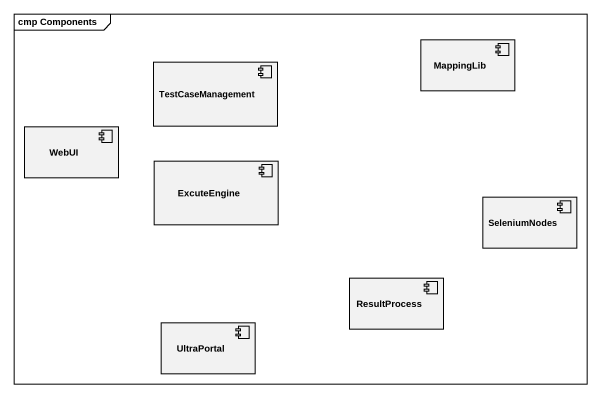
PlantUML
@startuml
mainframe cmp Components
component MappingLib
component TestCaseManagement
component WebUI
component ExcuteEngine
component SeleniumNodes
component ResultProcess
component UltraPortal
@enduml
